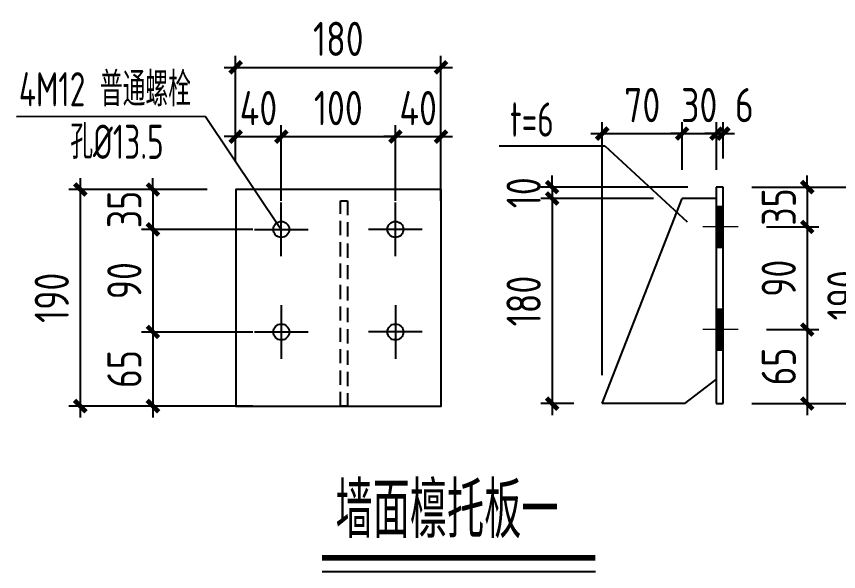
# Model space of a CAD drawing. Extents: x 180850 to 1400258, y 48356 to 327067.
# Drawn here: x 1104895 to 1119309, y 182185 to 191925 of the extents above; entities that cross this region are included whole.
import ezdxf

# ---------------------------------------------------------------- set-up
doc = ezdxf.new("R2010")
doc.units = 0
doc.header["$LTSCALE"] = 1000
doc.linetypes.add('DASHED', pattern=[0.75, 0.5, -0.25])
for name, color, linetype in [('AXIS', 3, 'Continuous'), ('PUB_TEXT', 7, 'Continuous'), ('PZ', 202, 'Continuous'), ('板', 243, 'Continuous'), ('框线', 252, 'Continuous')]:
    doc.layers.add(name, color=color, linetype=linetype)
doc.layers.add('螺栓', color=15, linetype='Continuous', lineweight=18)
doc.styles.add('TSSD_Dimension', font='Tssdeng.shx', dxfattribs={"width": 0.8, "bigfont": 'hztxt.shx'})
doc.styles.add('标准字体', font='tssdeng.shx', dxfattribs={"width": 0.7, "bigfont": 'tssdchn.shx'})
doc.dimstyles.new('TSSD_20_200', dxfattribs={"dimtxt": 600, "dimasz": 200, "dimexe": 200, "dimexo": 500, "dimgap": 200, "dimtad": 1, "dimdec": 0, "dimlfac": 0.05, "dimzin": 0, "dimdsep": 46, "dimtxsty": 'TSSD_Dimension', "dimblk": 'ARCHTICK', "dimblk1": 'ARCHTICK', "dimblk2": 'ARCHTICK', "dimcen": 0, "dimdle": 200, "dimclrt": 7, "dimadec": 0, "dimazin": 0, "dimtfac": 1, "dimtdec": 0, "dimtix": 1, "dimtmove": 2, "dimatfit": 3, "dimfxl": 1, "dimtolj": 1, "dimtzin": 0, "dimarcsym": 0})

# ---------------------------------------------------------------- blocks, each defined once
blk = doc.blocks.new('_ArchTick')
at = {"color": 0, "linetype": 'ByBlock', "const_width": 0.4}
blk.add_lwpolyline([(-0.5, -0.5), (0.5, 0.5)], dxfattribs=at)
blk = doc.blocks.new('*D530')
at = {"layer": 'AXIS', "color": 0, "linetype": 'ByBlock', "lineweight": -2, "transparency": 16777216}
for p, q in [((1119910, 189131), (1119910, 184931)), ((1117786, 188931), (1120110, 188931)), ((1117786, 185131), (1120110, 185131))]:
    blk.add_line(p, q, dxfattribs=at)
at = {"layer": 'Defpoints', "color": 0, "linetype": 'ByBlock', "transparency": 16777216}
for p in [(1117286, 188931), (1117286, 185131), (1119910, 185131)]:
    blk.add_point(p, dxfattribs=at)
at = {"layer": 'AXIS', "color": 0, "linetype": 'ByBlock', "lineweight": -2, "transparency": 16777216, "xscale": 200, "yscale": 200, "zscale": 200}
for p, rotation in [((1119910, 188931), 90), ((1119910, 185131), 270)]:
    blk.add_blockref('_ArchTick', p, dxfattribs=dict(at, rotation=rotation))
at = {"layer": 'AXIS', "color": 7, "linetype": 'ByBlock', "transparency": 16777216, "insert": (1119410, 187031), "char_height": 600, "attachment_point": 5, "rotation": 90, "style": 'TSSD_Dimension'}
blk.add_mtext('\\A1;190', dxfattribs=at)
blk = doc.blocks.new('*D531')
at = {"layer": 'AXIS', "color": 0, "linetype": 'ByBlock', "lineweight": -2, "transparency": 16777216}
for p, q in [((1116566, 189231), (1116566, 190069)), ((1117166, 189231), (1117166, 190069)), ((1116566, 189869), (1116366, 189869)), ((1116566, 189869), (1117166, 189869)), ((1117166, 189869), (1117366, 189869))]:
    blk.add_line(p, q, dxfattribs=at)
at = {"layer": 'Defpoints', "color": 0, "linetype": 'ByBlock', "transparency": 16777216}
for p in [(1117166, 189869), (1116566, 188731), (1117166, 188731)]:
    blk.add_point(p, dxfattribs=at)
at = {"layer": 'AXIS', "color": 0, "linetype": 'ByBlock', "lineweight": -2, "transparency": 16777216, "xscale": 200, "yscale": 200, "zscale": 200}
blk.add_blockref('_ArchTick', (1116566, 189869), dxfattribs=at)
at = {"layer": 'AXIS', "color": 0, "linetype": 'ByBlock', "lineweight": -2, "transparency": 16777216, "xscale": 200, "yscale": 200, "zscale": 200, "rotation": 180}
blk.add_blockref('_ArchTick', (1117166, 189869), dxfattribs=at)
at = {"layer": 'AXIS', "color": 7, "linetype": 'ByBlock', "transparency": 16777216, "insert": (1116866, 190369), "char_height": 600, "attachment_point": 5, "style": 'TSSD_Dimension'}
blk.add_mtext('\\A1;30', dxfattribs=at)
blk = doc.blocks.new('*D532')
at = {"layer": 'AXIS', "color": 0, "linetype": 'ByBlock', "lineweight": -2, "transparency": 16777216}
for p, q in [((1118760, 186631), (1118760, 184931)), ((1118048, 186431), (1118960, 186431)), ((1117786, 185131), (1118960, 185131))]:
    blk.add_line(p, q, dxfattribs=at)
at = {"layer": 'Defpoints', "color": 0, "linetype": 'ByBlock', "transparency": 16777216}
for p in [(1117548, 186431), (1117286, 185131), (1118760, 185131)]:
    blk.add_point(p, dxfattribs=at)
at = {"layer": 'AXIS', "color": 0, "linetype": 'ByBlock', "lineweight": -2, "transparency": 16777216, "xscale": 200, "yscale": 200, "zscale": 200}
for p, rotation in [((1118760, 186431), 90), ((1118760, 185131), 270)]:
    blk.add_blockref('_ArchTick', p, dxfattribs=dict(at, rotation=rotation))
at = {"layer": 'AXIS', "color": 7, "linetype": 'ByBlock', "transparency": 16777216, "insert": (1118260, 185781), "char_height": 600, "attachment_point": 5, "rotation": 90, "style": 'TSSD_Dimension'}
blk.add_mtext('\\A1;65', dxfattribs=at)
blk = doc.blocks.new('*D533')
at = {"layer": 'AXIS', "color": 0, "linetype": 'ByBlock', "lineweight": -2, "transparency": 16777216}
for p, q in [((1118760, 188431), (1118760, 186231)), ((1118048, 188231), (1118960, 188231)), ((1118048, 186431), (1118960, 186431))]:
    blk.add_line(p, q, dxfattribs=at)
at = {"layer": 'Defpoints', "color": 0, "linetype": 'ByBlock', "transparency": 16777216}
for p in [(1117548, 188231), (1117548, 186431), (1118760, 186431)]:
    blk.add_point(p, dxfattribs=at)
at = {"layer": 'AXIS', "color": 0, "linetype": 'ByBlock', "lineweight": -2, "transparency": 16777216, "xscale": 200, "yscale": 200, "zscale": 200}
for p, rotation in [((1118760, 188231), 90), ((1118760, 186431), 270)]:
    blk.add_blockref('_ArchTick', p, dxfattribs=dict(at, rotation=rotation))
at = {"layer": 'AXIS', "color": 7, "linetype": 'ByBlock', "transparency": 16777216, "insert": (1118260, 187331), "char_height": 600, "attachment_point": 5, "rotation": 90, "style": 'TSSD_Dimension'}
blk.add_mtext('\\A1;90', dxfattribs=at)
blk = doc.blocks.new('*D534')
at = {"layer": 'AXIS', "color": 0, "linetype": 'ByBlock', "lineweight": -2, "transparency": 16777216}
for p, q in [((1118760, 188931), (1118760, 189131)), ((1117786, 188931), (1118960, 188931)), ((1118760, 188931), (1118760, 188231)), ((1118048, 188231), (1118960, 188231)), ((1118760, 188231), (1118760, 188031))]:
    blk.add_line(p, q, dxfattribs=at)
at = {"layer": 'Defpoints', "color": 0, "linetype": 'ByBlock', "transparency": 16777216}
for p in [(1117286, 188931), (1117548, 188231), (1118760, 188231)]:
    blk.add_point(p, dxfattribs=at)
at = {"layer": 'AXIS', "color": 0, "linetype": 'ByBlock', "lineweight": -2, "transparency": 16777216, "xscale": 200, "yscale": 200, "zscale": 200}
for p, rotation in [((1118760, 188931), 270), ((1118760, 188231), 90)]:
    blk.add_blockref('_ArchTick', p, dxfattribs=dict(at, rotation=rotation))
at = {"layer": 'AXIS', "color": 7, "linetype": 'ByBlock', "transparency": 16777216, "insert": (1118260, 188581), "char_height": 600, "attachment_point": 5, "rotation": 90, "style": 'TSSD_Dimension'}
blk.add_mtext('\\A1;35', dxfattribs=at)
blk = doc.blocks.new('*D535')
at = {"layer": 'AXIS', "color": 0, "linetype": 'ByBlock', "lineweight": -2, "transparency": 16777216}
for p, q in [((1114287, 188931), (1114287, 184931)), ((1116066, 188731), (1114087, 188731)), ((1114666, 185131), (1114087, 185131))]:
    blk.add_line(p, q, dxfattribs=at)
at = {"layer": 'Defpoints', "color": 0, "linetype": 'ByBlock', "transparency": 16777216}
for p in [(1116566, 188731), (1114287, 185131), (1115166, 185131)]:
    blk.add_point(p, dxfattribs=at)
at = {"layer": 'AXIS', "color": 0, "linetype": 'ByBlock', "lineweight": -2, "transparency": 16777216, "xscale": 200, "yscale": 200, "zscale": 200}
for p, rotation in [((1114287, 188731), 90), ((1114287, 185131), 270)]:
    blk.add_blockref('_ArchTick', p, dxfattribs=dict(at, rotation=rotation))
at = {"layer": 'AXIS', "color": 7, "linetype": 'ByBlock', "transparency": 16777216, "insert": (1113787, 186931), "char_height": 600, "attachment_point": 5, "rotation": 90, "style": 'TSSD_Dimension'}
blk.add_mtext('\\A1;180', dxfattribs=at)
blk = doc.blocks.new('*D536')
at = {"layer": 'AXIS', "color": 0, "linetype": 'ByBlock', "lineweight": -2, "transparency": 16777216}
for p, q in [((1114287, 188931), (1114287, 189131)), ((1116666, 188931), (1114087, 188931)), ((1114287, 188931), (1114287, 188731)), ((1116066, 188731), (1114087, 188731)), ((1114287, 188731), (1114287, 188531))]:
    blk.add_line(p, q, dxfattribs=at)
at = {"layer": 'Defpoints', "color": 0, "linetype": 'ByBlock', "transparency": 16777216}
for p in [(1117166, 188931), (1114287, 188731), (1116566, 188731)]:
    blk.add_point(p, dxfattribs=at)
at = {"layer": 'AXIS', "color": 0, "linetype": 'ByBlock', "lineweight": -2, "transparency": 16777216, "xscale": 200, "yscale": 200, "zscale": 200}
for p, rotation in [((1114287, 188931), 270), ((1114287, 188731), 90)]:
    blk.add_blockref('_ArchTick', p, dxfattribs=dict(at, rotation=rotation))
at = {"layer": 'AXIS', "color": 7, "linetype": 'ByBlock', "transparency": 16777216, "insert": (1113787, 188831), "char_height": 600, "attachment_point": 5, "rotation": 90, "style": 'TSSD_Dimension'}
blk.add_mtext('\\A1;10', dxfattribs=at)
blk = doc.blocks.new('*D537')
at = {"layer": 'AXIS', "color": 0, "linetype": 'ByBlock', "lineweight": -2, "transparency": 16777216}
for p, q in [((1117166, 189431), (1117166, 190069)), ((1117286, 189431), (1117286, 190069)), ((1117166, 189869), (1116966, 189869)), ((1117166, 189869), (1117286, 189869)), ((1117286, 189869), (1117486, 189869))]:
    blk.add_line(p, q, dxfattribs=at)
at = {"layer": 'Defpoints', "color": 0, "linetype": 'ByBlock', "transparency": 16777216}
for p in [(1117286, 189869), (1117166, 188931), (1117286, 188931)]:
    blk.add_point(p, dxfattribs=at)
at = {"layer": 'AXIS', "color": 0, "linetype": 'ByBlock', "lineweight": -2, "transparency": 16777216, "xscale": 200, "yscale": 200, "zscale": 200}
blk.add_blockref('_ArchTick', (1117166, 189869), dxfattribs=at)
at = {"layer": 'AXIS', "color": 0, "linetype": 'ByBlock', "lineweight": -2, "transparency": 16777216, "xscale": 200, "yscale": 200, "zscale": 200, "rotation": 180}
blk.add_blockref('_ArchTick', (1117286, 189869), dxfattribs=at)
at = {"layer": 'AXIS', "color": 7, "linetype": 'ByBlock', "transparency": 16777216, "insert": (1117656, 190369), "char_height": 600, "attachment_point": 5, "style": 'TSSD_Dimension'}
blk.add_mtext('\\A1;6', dxfattribs=at)
blk = doc.blocks.new('*D538')
at = {"layer": 'AXIS', "color": 0, "linetype": 'ByBlock', "lineweight": -2, "transparency": 16777216}
for p, q in [((1115166, 185631), (1115166, 190069)), ((1116566, 189231), (1116566, 190069)), ((1114966, 189869), (1116766, 189869))]:
    blk.add_line(p, q, dxfattribs=at)
at = {"layer": 'Defpoints', "color": 0, "linetype": 'ByBlock', "transparency": 16777216}
for p in [(1116566, 189869), (1116566, 188731), (1115166, 185131)]:
    blk.add_point(p, dxfattribs=at)
at = {"layer": 'AXIS', "color": 0, "linetype": 'ByBlock', "lineweight": -2, "transparency": 16777216, "xscale": 200, "yscale": 200, "zscale": 200, "rotation": 180}
blk.add_blockref('_ArchTick', (1115166, 189869), dxfattribs=at)
at = {"layer": 'AXIS', "color": 0, "linetype": 'ByBlock', "lineweight": -2, "transparency": 16777216, "xscale": 200, "yscale": 200, "zscale": 200}
blk.add_blockref('_ArchTick', (1116566, 189869), dxfattribs=at)
at = {"layer": 'AXIS', "color": 7, "linetype": 'ByBlock', "transparency": 16777216, "insert": (1115866, 190369), "char_height": 600, "attachment_point": 5, "style": 'TSSD_Dimension'}
blk.add_mtext('\\A1;70', dxfattribs=at)
blk = doc.blocks.new('*D595')
at = {"layer": 'AXIS', "color": 0, "linetype": 'ByBlock', "lineweight": -2, "transparency": 16777216}
for p, q in [((1108738, 189388), (1108738, 190016)), ((1109538, 188688), (1109538, 190016)), ((1108738, 189816), (1108538, 189816)), ((1108738, 189816), (1109538, 189816)), ((1109538, 189816), (1109738, 189816))]:
    blk.add_line(p, q, dxfattribs=at)
at = {"layer": 'Defpoints', "color": 0, "linetype": 'ByBlock', "transparency": 16777216}
for p in [(1109538, 189816), (1108738, 188888), (1109538, 188188)]:
    blk.add_point(p, dxfattribs=at)
at = {"layer": 'AXIS', "color": 0, "linetype": 'ByBlock', "lineweight": -2, "transparency": 16777216, "xscale": 200, "yscale": 200, "zscale": 200}
blk.add_blockref('_ArchTick', (1108738, 189816), dxfattribs=at)
at = {"layer": 'AXIS', "color": 0, "linetype": 'ByBlock', "lineweight": -2, "transparency": 16777216, "xscale": 200, "yscale": 200, "zscale": 200, "rotation": 180}
blk.add_blockref('_ArchTick', (1109538, 189816), dxfattribs=at)
at = {"layer": 'AXIS', "color": 7, "linetype": 'ByBlock', "transparency": 16777216, "insert": (1109138, 190316), "char_height": 600, "attachment_point": 5, "style": 'TSSD_Dimension'}
blk.add_mtext('\\A1;40', dxfattribs=at)
blk = doc.blocks.new('*D596')
at = {"layer": 'AXIS', "color": 0, "linetype": 'ByBlock', "lineweight": -2, "transparency": 16777216}
for p, q in [((1109538, 188688), (1109538, 190016)), ((1111538, 188688), (1111538, 190016)), ((1109338, 189816), (1111738, 189816))]:
    blk.add_line(p, q, dxfattribs=at)
at = {"layer": 'Defpoints', "color": 0, "linetype": 'ByBlock', "transparency": 16777216}
for p in [(1111538, 189816), (1109538, 188188), (1111538, 188188)]:
    blk.add_point(p, dxfattribs=at)
at = {"layer": 'AXIS', "color": 0, "linetype": 'ByBlock', "lineweight": -2, "transparency": 16777216, "xscale": 200, "yscale": 200, "zscale": 200, "rotation": 180}
blk.add_blockref('_ArchTick', (1109538, 189816), dxfattribs=at)
at = {"layer": 'AXIS', "color": 0, "linetype": 'ByBlock', "lineweight": -2, "transparency": 16777216, "xscale": 200, "yscale": 200, "zscale": 200}
blk.add_blockref('_ArchTick', (1111538, 189816), dxfattribs=at)
at = {"layer": 'AXIS', "color": 7, "linetype": 'ByBlock', "transparency": 16777216, "insert": (1110538, 190316), "char_height": 600, "attachment_point": 5, "style": 'TSSD_Dimension'}
blk.add_mtext('\\A1;100', dxfattribs=at)
blk = doc.blocks.new('*D597')
at = {"layer": 'AXIS', "color": 0, "linetype": 'ByBlock', "lineweight": -2, "transparency": 16777216}
for p, q in [((1111538, 188688), (1111538, 190016)), ((1112338, 188688), (1112338, 190016)), ((1111538, 189816), (1111338, 189816)), ((1111538, 189816), (1112338, 189816)), ((1112338, 189816), (1112538, 189816))]:
    blk.add_line(p, q, dxfattribs=at)
at = {"layer": 'Defpoints', "color": 0, "linetype": 'ByBlock', "transparency": 16777216}
for p in [(1112338, 189816), (1111538, 188188), (1112338, 188188)]:
    blk.add_point(p, dxfattribs=at)
at = {"layer": 'AXIS', "color": 0, "linetype": 'ByBlock', "lineweight": -2, "transparency": 16777216, "xscale": 200, "yscale": 200, "zscale": 200}
blk.add_blockref('_ArchTick', (1111538, 189816), dxfattribs=at)
at = {"layer": 'AXIS', "color": 0, "linetype": 'ByBlock', "lineweight": -2, "transparency": 16777216, "xscale": 200, "yscale": 200, "zscale": 200, "rotation": 180}
blk.add_blockref('_ArchTick', (1112338, 189816), dxfattribs=at)
at = {"layer": 'AXIS', "color": 7, "linetype": 'ByBlock', "transparency": 16777216, "insert": (1111938, 190316), "char_height": 600, "attachment_point": 5, "style": 'TSSD_Dimension'}
blk.add_mtext('\\A1;40', dxfattribs=at)
blk = doc.blocks.new('*D539')
at = {"layer": 'AXIS', "color": 0, "linetype": 'ByBlock', "lineweight": -2, "transparency": 16777216}
for p, q in [((1107287, 188888), (1107287, 189088)), ((1108238, 188888), (1107087, 188888)), ((1107287, 188888), (1107287, 188188)), ((1109038, 188188), (1107087, 188188)), ((1107287, 188188), (1107287, 187988))]:
    blk.add_line(p, q, dxfattribs=at)
at = {"layer": 'Defpoints', "color": 0, "linetype": 'ByBlock', "transparency": 16777216}
for p in [(1108738, 188888), (1107287, 188188), (1109538, 188188)]:
    blk.add_point(p, dxfattribs=at)
at = {"layer": 'AXIS', "color": 0, "linetype": 'ByBlock', "lineweight": -2, "transparency": 16777216, "xscale": 200, "yscale": 200, "zscale": 200}
for p, rotation in [((1107287, 188888), 270), ((1107287, 188188), 90)]:
    blk.add_blockref('_ArchTick', p, dxfattribs=dict(at, rotation=rotation))
at = {"layer": 'AXIS', "color": 7, "linetype": 'ByBlock', "transparency": 16777216, "insert": (1106787, 188538), "char_height": 600, "attachment_point": 5, "rotation": 90, "style": 'TSSD_Dimension'}
blk.add_mtext('\\A1;35', dxfattribs=at)
blk = doc.blocks.new('*D540')
at = {"layer": 'AXIS', "color": 0, "linetype": 'ByBlock', "lineweight": -2, "transparency": 16777216}
for p, q in [((1107287, 188388), (1107287, 186188)), ((1109038, 188188), (1107087, 188188)), ((1109038, 186388), (1107087, 186388))]:
    blk.add_line(p, q, dxfattribs=at)
at = {"layer": 'Defpoints', "color": 0, "linetype": 'ByBlock', "transparency": 16777216}
for p in [(1109538, 188188), (1107287, 186388), (1109538, 186388)]:
    blk.add_point(p, dxfattribs=at)
at = {"layer": 'AXIS', "color": 0, "linetype": 'ByBlock', "lineweight": -2, "transparency": 16777216, "xscale": 200, "yscale": 200, "zscale": 200}
for p, rotation in [((1107287, 188188), 90), ((1107287, 186388), 270)]:
    blk.add_blockref('_ArchTick', p, dxfattribs=dict(at, rotation=rotation))
at = {"layer": 'AXIS', "color": 7, "linetype": 'ByBlock', "transparency": 16777216, "insert": (1106787, 187288), "char_height": 600, "attachment_point": 5, "rotation": 90, "style": 'TSSD_Dimension'}
blk.add_mtext('\\A1;90', dxfattribs=at)
blk = doc.blocks.new('*D541')
at = {"layer": 'AXIS', "color": 0, "linetype": 'ByBlock', "lineweight": -2, "transparency": 16777216}
for p, q in [((1107287, 186588), (1107287, 184888)), ((1109038, 186388), (1107087, 186388)), ((1109038, 185088), (1107087, 185088))]:
    blk.add_line(p, q, dxfattribs=at)
at = {"layer": 'Defpoints', "color": 0, "linetype": 'ByBlock', "transparency": 16777216}
for p in [(1109538, 186388), (1107287, 185088), (1109538, 185088)]:
    blk.add_point(p, dxfattribs=at)
at = {"layer": 'AXIS', "color": 0, "linetype": 'ByBlock', "lineweight": -2, "transparency": 16777216, "xscale": 200, "yscale": 200, "zscale": 200}
for p, rotation in [((1107287, 186388), 90), ((1107287, 185088), 270)]:
    blk.add_blockref('_ArchTick', p, dxfattribs=dict(at, rotation=rotation))
at = {"layer": 'AXIS', "color": 7, "linetype": 'ByBlock', "transparency": 16777216, "insert": (1106787, 185738), "char_height": 600, "attachment_point": 5, "rotation": 90, "style": 'TSSD_Dimension'}
blk.add_mtext('\\A1;65', dxfattribs=at)
blk = doc.blocks.new('*D542')
at = {"layer": 'AXIS', "color": 0, "linetype": 'ByBlock', "lineweight": -2, "transparency": 16777216}
for p, q in [((1106014, 189088), (1106014, 184888)), ((1108238, 188888), (1105814, 188888)), ((1108238, 185088), (1105814, 185088))]:
    blk.add_line(p, q, dxfattribs=at)
at = {"layer": 'Defpoints', "color": 0, "linetype": 'ByBlock', "transparency": 16777216}
for p in [(1108738, 188888), (1106014, 185088), (1108738, 185088)]:
    blk.add_point(p, dxfattribs=at)
at = {"layer": 'AXIS', "color": 0, "linetype": 'ByBlock', "lineweight": -2, "transparency": 16777216, "xscale": 200, "yscale": 200, "zscale": 200}
for p, rotation in [((1106014, 188888), 90), ((1106014, 185088), 270)]:
    blk.add_blockref('_ArchTick', p, dxfattribs=dict(at, rotation=rotation))
at = {"layer": 'AXIS', "color": 7, "linetype": 'ByBlock', "transparency": 16777216, "insert": (1105514, 186988), "char_height": 600, "attachment_point": 5, "rotation": 90, "style": 'TSSD_Dimension'}
blk.add_mtext('\\A1;190', dxfattribs=at)
blk = doc.blocks.new('*D598')
at = {"layer": 'AXIS', "color": 0, "linetype": 'ByBlock', "lineweight": -2, "transparency": 16777216}
for p, q in [((1108738, 189388), (1108738, 191231)), ((1112338, 189388), (1112338, 191231)), ((1108538, 191031), (1112538, 191031))]:
    blk.add_line(p, q, dxfattribs=at)
at = {"layer": 'Defpoints', "color": 0, "linetype": 'ByBlock', "transparency": 16777216}
for p in [(1112338, 191031), (1108738, 188888), (1112338, 188888)]:
    blk.add_point(p, dxfattribs=at)
at = {"layer": 'AXIS', "color": 0, "linetype": 'ByBlock', "lineweight": -2, "transparency": 16777216, "xscale": 200, "yscale": 200, "zscale": 200, "rotation": 180}
blk.add_blockref('_ArchTick', (1108738, 191031), dxfattribs=at)
at = {"layer": 'AXIS', "color": 0, "linetype": 'ByBlock', "lineweight": -2, "transparency": 16777216, "xscale": 200, "yscale": 200, "zscale": 200}
blk.add_blockref('_ArchTick', (1112338, 191031), dxfattribs=at)
at = {"layer": 'AXIS', "color": 7, "linetype": 'ByBlock', "transparency": 16777216, "insert": (1110538, 191531), "char_height": 600, "attachment_point": 5, "style": 'TSSD_Dimension'}
blk.add_mtext('\\A1;180', dxfattribs=at)

msp = doc.modelspace()

# ---------------------------------------------------------------- linework, layer by layer
at = {"color": 3, "linetype": 'ByBlock'}
msp.add_line((1115210.53, 189653.34), (1116652.65, 188319.97), dxfattribs=at)
at = {"color": 3, "const_width": 100}
msp.add_lwpolyline([(1110253.5, 182424.79), (1115046.21, 182424.79)], dxfattribs=at)
at = {"color": 3}
msp.add_lwpolyline([(1110253.5, 182184.79), (1115046.21, 182184.79)], dxfattribs=at)
at = {"layer": 'AXIS'}
for p, q in [((1108209.32, 190169.54), (1104894.54, 190160.85)), ((1108209.32, 190169.54), (1109538.49, 188188.31)), ((1113356.86, 189653.34), (1115210.53, 189653.34))]:
    msp.add_line(p, q, dxfattribs=at)
at = {"layer": 'PZ'}
for p, q in [((1117285.57, 188930.97), (1117165.57, 188930.97)), ((1117165.57, 188930.97), (1117165.57, 185130.97)), ((1117285.57, 185130.97), (1117285.57, 188930.97)), ((1115165.57, 185130.97), (1116565.57, 188730.97)), ((1117165.57, 188730.97), (1116565.57, 188730.97)), ((1116611.73, 185130.97), (1117165.57, 185551.82)), ((1116611.73, 185130.97), (1115165.57, 185130.97)), ((1117165.57, 185130.97), (1117285.57, 185130.97))]:
    msp.add_line(p, q, dxfattribs=at)
msp.add_lwpolyline([(1108738.49, 185088.31), (1112338.49, 185088.31), (1112338.49, 188888.31), (1108738.49, 188888.31)], close=True, dxfattribs=at)
for centre in [(1109538.49, 188188.31), (1111538.49, 188188.31), (1109538.49, 186388.31), (1111538.49, 186388.31)]:
    msp.add_circle(centre, 140, dxfattribs=at)
at = {"layer": '板', "linetype": 'DASHED', "ltscale": 0.5}
for p, q in [((1110578.49, 185088.31), (1110578.49, 188688.31)), ((1110578.49, 188688.31), (1110698.49, 188688.31)), ((1110698.49, 188688.31), (1110698.49, 185088.31)), ((1110698.49, 185088.31), (1110578.49, 185088.31))]:
    msp.add_line(p, q, dxfattribs=at)
at = {"layer": '框线'}
for p, q in [((1109538.49, 187716.17), (1109538.49, 188660.44)), ((1111538.49, 187716.17), (1111538.49, 188660.44)), ((1109066.36, 188188.31), (1110010.63, 188188.31)), ((1112010.63, 188188.31), (1111066.36, 188188.31)), ((1109538.49, 186860.44), (1109538.49, 185916.17)), ((1111538.49, 186860.44), (1111538.49, 185916.17)), ((1109066.36, 186388.31), (1110010.63, 186388.31)), ((1112010.63, 186388.31), (1111066.36, 186388.31))]:
    msp.add_line(p, q, dxfattribs=at)
at = {"layer": '螺栓'}
for p, q in [((1117547.75, 188230.97), (1116928.14, 188230.97)), ((1117547.75, 186430.97), (1116928.14, 186430.97))]:
    msp.add_line(p, q, dxfattribs=at)
at = {"layer": '螺栓', "const_width": 750, "elevation": 0}
for points in [[(1117165.57, 188230.97), (1117285.57, 188230.97)], [(1117165.57, 186430.97), (1117285.57, 186430.97)]]:
    msp.add_lwpolyline(points, dxfattribs=at)

# ---------------------------------------------------------------- texts
at = {"style": '标准字体', "width": 0.7}
msp.add_text('墙面檩托板一', height=980, dxfattribs=at).set_placement((1110488.91, 182773.15))
at = {"layer": 'PUB_TEXT', "style": '标准字体', "width": 0.7}
for s, p in [('4M12 普通螺栓', (1104936.6, 190347.17)), ('t=6', (1113548.98, 189816.02)), ('孔%%c13.5', (1105838.25, 189425.42))]:
    msp.add_text(s, height=600, dxfattribs=at).set_placement(p)

# ---------------------------------------------------------------- dimensions: what is measured, and where the dimension line sits
at = {"layer": 'AXIS', "linetype": 'ByBlock'}
for base, p1, p2, picture, middle in [((1112338.49, 191030.96), (1108738.49, 188888.31), (1112338.49, 188888.31), '*D598', (1110538.49, 191530.96)), ((1109538.49, 189816.31), (1108738.49, 188888.31), (1109538.49, 188188.31), '*D595', (1109138.49, 190316.31)), ((1111538.49, 189816.31), (1109538.49, 188188.31), (1111538.49, 188188.31), '*D596', (1110538.49, 190316.31)), ((1112338.49, 189816.31), (1111538.49, 188188.31), (1112338.49, 188188.31), '*D597', (1111938.49, 190316.31)), ((1116565.57, 189868.97), (1115165.57, 185130.97), (1116565.57, 188730.97), '*D538', (1115865.57, 190368.97)), ((1117165.57, 189868.97), (1116565.57, 188730.97), (1117165.57, 188730.97), '*D531', (1116865.57, 190368.97))]:
    dim = msp.add_linear_dim(base=base, p1=p1, p2=p2, dimstyle='TSSD_20_200', dxfattribs=at)
    dim.commit()
    dim.dimension.update_dxf_attribs({"geometry": picture, "text_midpoint": middle})
dim = msp.add_linear_dim(base=(1117285.57, 189868.97), p1=(1117165.57, 188930.97), p2=(1117285.57, 188930.97), dimstyle='TSSD_20_200', dxfattribs=at)
dim.commit()
dim.dimension.update_dxf_attribs({"geometry": '*D537', "text_midpoint": (1117655.57, 190368.97), "dimtype": 160})
for base, p1, p2, picture, middle in [((1114286.68, 188730.97), (1117165.57, 188930.97), (1116565.57, 188730.97), '*D536', (1113786.68, 188830.97)), ((1119909.82, 185130.97), (1117285.57, 188930.97), (1117285.57, 185130.97), '*D530', (1119409.82, 187030.97)), ((1118760.27, 188230.97), (1117285.57, 188930.97), (1117547.75, 188230.97), '*D534', (1118260.27, 188580.97)), ((1106014.49, 185088.31), (1108738.49, 188888.31), (1108738.49, 185088.31), '*D542', (1105514.49, 186988.31)), ((1107287.49, 188188.31), (1108738.49, 188888.31), (1109538.49, 188188.31), '*D539', (1106787.49, 188538.31)), ((1114286.68, 185130.97), (1116565.57, 188730.97), (1115165.57, 185130.97), '*D535', (1113786.68, 186930.97)), ((1118760.27, 186430.97), (1117547.75, 188230.97), (1117547.75, 186430.97), '*D533', (1118260.27, 187330.97)), ((1107287.49, 186388.31), (1109538.49, 188188.31), (1109538.49, 186388.31), '*D540', (1106787.49, 187288.31)), ((1107287.49, 185088.31), (1109538.49, 186388.31), (1109538.49, 185088.31), '*D541', (1106787.49, 185738.31)), ((1118760.27, 185130.97), (1117547.75, 186430.97), (1117285.57, 185130.97), '*D532', (1118260.27, 185780.97))]:
    dim = msp.add_linear_dim(base=base, p1=p1, p2=p2, angle=90, dimstyle='TSSD_20_200', dxfattribs=at)
    dim.commit()
    dim.dimension.update_dxf_attribs({"geometry": picture, "text_midpoint": middle})

doc.saveas('drawing.dxf')
